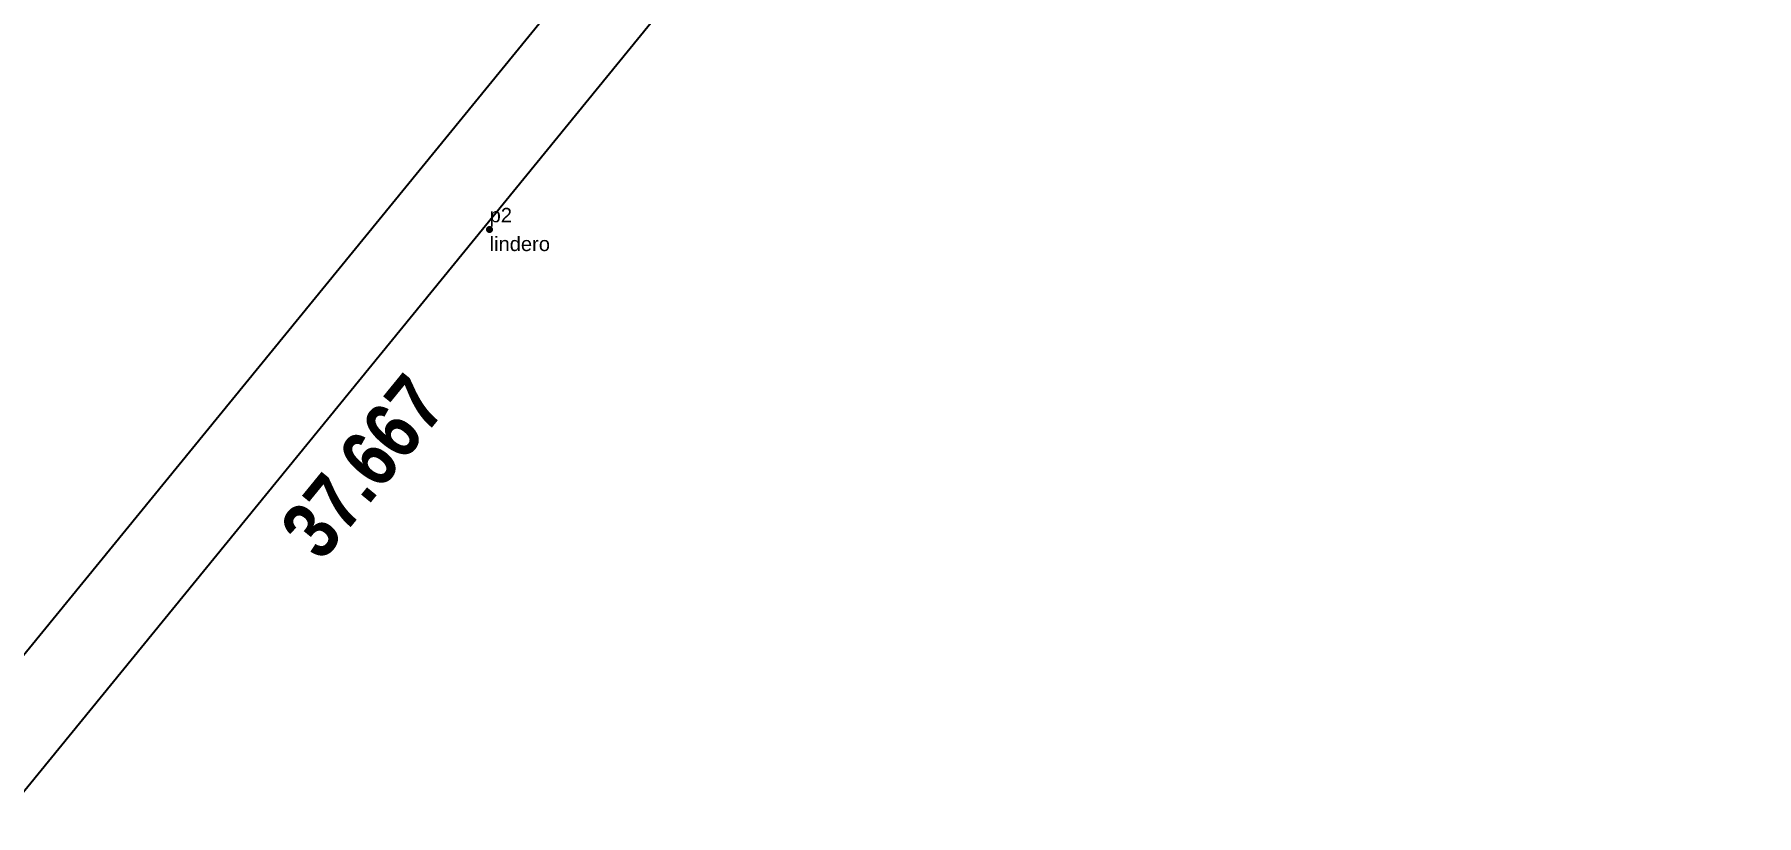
# Model space of a CAD drawing. Header units: metres. Extents: x 859577 to 860336, y 1645916 to 1646650.
# Drawn here: x 859988.5 to 860048.3, y 1646002 to 1646029.1 of the extents above; entities that cross this region are included whole.
import ezdxf
from ezdxf.enums import TextEntityAlignment as Align

# ---------------------------------------------------------------- set-up
doc = ezdxf.new("R2010")
doc.units = ezdxf.units.M
for name, color, linetype in [('_LINDERO', 6, 'Continuous'), ('_SENDERO', 5, 'Continuous'), ('A-SENDEROS', 97, 'Continuous'), ('CVL_CUADCON_TIT', 7, 'Continuous')]:
    doc.layers.add(name, color=color, linetype=linetype)
doc.layers.add('lindero', color=174, linetype='Continuous', lineweight=100)
doc.styles.add('Narrow-Negrita', font='ARIALNB.TTF')
doc.styles.get("Standard").update_dxf_attribs({"font": 'arial.ttf'})

# ---------------------------------------------------------------- blocks, each defined once
blk = doc.blocks.new('06092026_CAMPO')
at = {"layer": 'lindero'}
blk.add_point((860004.309, 1646022.334, 41.511), dxfattribs=at)
for s, p in [('p2', (860004.309, 1646022.584)), ('lindero', (860004.309, 1646021.584))]:
    blk.add_text(s, height=0.5, dxfattribs=at).set_placement(p)

msp = doc.modelspace()

# ---------------------------------------------------------------- linework, layer by layer
at = {"layer": '_LINDERO', "color": 7, "flags": 128}
for points in [[(859905.49351, 1645953.75313), (859905.96475, 1645953.28564), (859926.33733, 1645934.11429), (859984.14108, 1646002.69257), (860007.9917, 1646031.90118), (860019.38209, 1646044.66999), (860048.84012, 1646083.00983), (860053.73519, 1646087.72899), (860094.80219, 1646136.08319), (860126.61658, 1646172.93886)], [(859867.95, 1645985.069), (859894.074, 1645960.856), (859903.88, 1645951.128), (859926.589, 1645929.758), (859986.45, 1646000.777), (860010.274, 1646029.953), (860021.694, 1646042.755), (860051.083, 1646081.005), (860055.925, 1646085.673), (860097.081, 1646134.132), (860128.9, 1646170.993)]]:
    msp.add_lwpolyline(points, dxfattribs=at)
at = {"layer": 'A-SENDEROS', "lineweight": 9, "flags": 128}
msp.add_lwpolyline([(860126.61658, 1646172.93886), (860094.80219, 1646136.08319), (860053.73519, 1646087.72899), (860048.84012, 1646083.00983), (860019.38209, 1646044.66999), (860007.9917, 1646031.90118), (859984.14108, 1646002.69257), (859926.33733, 1645934.11429), (859905.96475, 1645953.28564), (859905.49351, 1645953.75313), (859902.96043, 1645952.04026), (859926.589, 1645929.758), (859986.45, 1646000.777), (860010.274, 1646029.953), (860021.694, 1646042.755), (860051.083, 1646081.005), (860055.925, 1646085.673), (860097.081, 1646134.132), (860128.9, 1646170.993)], dxfattribs=at)
at = {"layer": 'CVL_CUADCON_TIT', "color": 7, "lineweight": 20, "ltscale": 0.5, "true_color": 0xffffff, "flags": 128}
msp.add_lwpolyline([(860126.61658, 1646172.93886), (860094.80219, 1646136.08319), (860053.73519, 1646087.72899), (860048.84012, 1646083.00983), (860019.38209, 1646044.66999), (860007.9917, 1646031.90118), (859984.14108, 1646002.69257), (859926.33733, 1645934.11429), (859905.96475, 1645953.28564), (859905.49351, 1645953.75313), (859902.96043, 1645952.04026), (859926.589, 1645929.758), (859986.45, 1646000.777), (860010.274, 1646029.953), (860021.694, 1646042.755), (860051.083, 1646081.005), (860055.925, 1646085.673), (860097.081, 1646134.132), (860128.9, 1646170.993)], dxfattribs=at)

# ---------------------------------------------------------------- block references
msp.add_blockref('06092026_CAMPO', (0, 0))

# ---------------------------------------------------------------- texts
at = {"layer": '_SENDERO', "color": 7, "style": 'Narrow-Negrita'}
msp.add_text('37.667', height=2, rotation=50.7662459, dxfattribs=at).set_placement((859999.91114, 1646014.10003), align=Align.MIDDLE)
msp.add_text('37.667', height=2, rotation=50.7662459, dxfattribs=at).set_placement((859999.91114, 1646014.10003), align=Align.MIDDLE)

doc.saveas('drawing.dxf')
